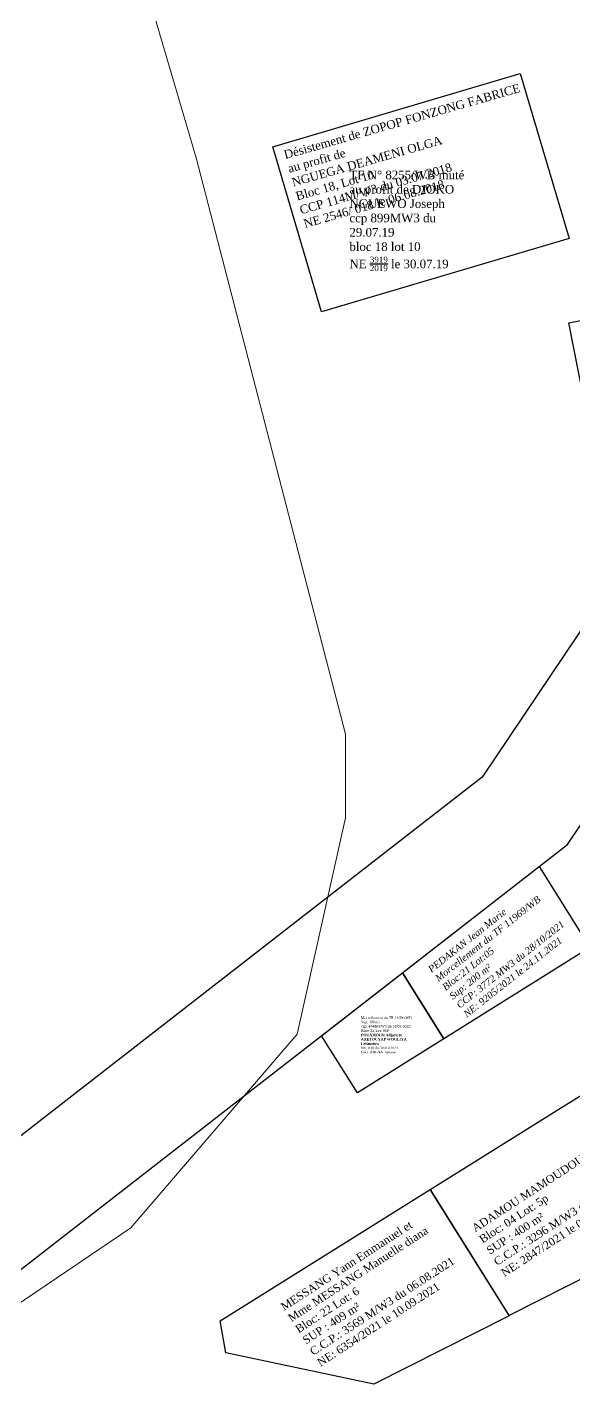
# Model space of a CAD drawing. Header units: millimetres. Extents: x 587399 to 927168, y 438565 to 1444955.
# Drawn here: x 591317.3 to 591380.8, y 444521.5 to 444679.9 of the extents above; entities that cross this region are included whole.
import ezdxf

# ---------------------------------------------------------------- set-up
doc = ezdxf.new("R2010")
doc.units = ezdxf.units.MM
doc.header["$LTSCALE"] = 2
for name, color, linetype, lineweight in [('Dossiers rejetés', 1, 'Continuous', 30), ('MAJ APRES LE 13.01.2023', 222, 'Continuous', 30), ('Roads_others', 24, 'Continuous', 9)]:
    doc.layers.add(name, color=color, linetype=linetype, lineweight=lineweight)
for name, color, linetype in [('end maj 26 02 2021', 7, 'Continuous'), ('MAJ JUIN 2021', 7, 'Continuous'), ('MAJ NOV 2021', 7, 'Continuous'), ('MAJ OCT 2021', 7, 'Continuous'), ('MAJ SEP 2021', 7, 'Continuous')]:
    doc.layers.add(name, color=color, linetype=linetype)
doc.styles.get("Standard").update_dxf_attribs({"font": 'arial.ttf'})
doc.styles.add('STYLE3', font='tt0012m_.ttf', dxfattribs={"height": 13})
doc.styles.add('Times 1.0', font='times.ttf', dxfattribs={"width": 0.99, "height": 1})

msp = doc.modelspace()

# ---------------------------------------------------------------- linework, layer by layer
at = {"flags": 128}
msp.add_lwpolyline([(591409.669, 444651.31), (591410.087, 444649.148), (591407.882, 444640.383), (591386.396, 444614.26), (591380.236, 444645.502)], close=True, dxfattribs=at)
msp.add_lwpolyline([(591409.669, 444651.31), (591410.087, 444649.148), (591407.882, 444640.383), (591386.396, 444614.26), (591380.236, 444645.502)], close=True, dxfattribs=at)
at = {"color": 5, "lineweight": 13, "flags": 128}
msp.add_lwpolyline([(591388.445, 444597.322), (591397.805, 444582.366), (591382.652, 444572.883), (591376.769, 444582.285), (591380.06, 444584.844)], close=True, dxfattribs=at)
msp.add_lwpolyline([(591388.445, 444597.322), (591397.805, 444582.366), (591382.652, 444572.883), (591376.769, 444582.285), (591380.06, 444584.844)], close=True, dxfattribs=at)
at = {"layer": 'Dossiers rejetés', "lineweight": 30, "flags": 128}
msp.add_lwpolyline([(591265.136, 445455.647), (591292.014, 445408.277), (591304.987, 445380.749), (591335.978, 445347.262), (591370.521, 445264.526), (591591.499, 445304.44), (591608.749, 445116.241), (591578.944, 444936.369), (591522.003, 444915.223), (591436.947, 444877.41), (591441.096, 444822.125), (591469.757, 444754.412), (591425.908, 444675.656), (591370.164, 444592.699), (591273.017, 444517.158), (591262.763, 444510.846), (591206.464, 444602.089), (591101.464, 444952.089), (591061.464, 445040.089), (590953.466, 445042.089), (590953.074, 445075.007), (590860.574, 445152.399), (590846.464, 445261.089), (591098.464, 445350.089)], close=True, dxfattribs=at)
at = {"layer": 'end maj 26 02 2021', "color": 6, "linetype": 'ByBlock', "lineweight": -3, "ltscale": 0.0014, "flags": 128}
msp.add_lwpolyline([(591281.22, 444508), (591380.06, 444584.856), (591436.93, 444669.494), (591483.876, 444752.657), (591453.438, 444823.58), (591449.939, 444870.203), (591528.271, 444905.027), (591590.351, 444928.084), (591620.988, 445113.034)], dxfattribs=at)
msp.add_lwpolyline([(591281.22, 444508), (591380.06, 444584.856), (591436.93, 444669.494), (591483.876, 444752.657), (591453.438, 444823.58), (591449.939, 444870.203), (591528.271, 444905.027), (591590.351, 444928.084), (591620.988, 445113.034)], dxfattribs=at)
msp.add_lwpolyline([(591281.22, 444508), (591380.06, 444584.856), (591436.93, 444669.494), (591483.876, 444752.657), (591453.438, 444823.58), (591449.939, 444870.203), (591528.271, 444905.027), (591590.351, 444928.084), (591620.988, 445113.034)], dxfattribs=at)
msp.add_lwpolyline([(591281.22, 444508), (591380.06, 444584.856), (591436.93, 444669.494), (591483.876, 444752.657), (591453.438, 444823.58), (591449.939, 444870.203), (591528.271, 444905.027), (591590.351, 444928.084), (591620.988, 445113.034)], dxfattribs=at)
at = {"layer": 'end maj 26 02 2021', "color": 150, "flags": 128}
msp.add_lwpolyline([(591374.576, 444674.505), (591380.256, 444655.324), (591351.495, 444646.808), (591345.815, 444665.989)], close=True, dxfattribs=at)
msp.add_lwpolyline([(591374.576, 444674.505), (591380.256, 444655.324), (591351.495, 444646.808), (591345.815, 444665.989)], close=True, dxfattribs=at)
at = {"layer": 'end maj 26 02 2021', "color": 3, "lineweight": -3, "flags": 128}
msp.add_lwpolyline([(591374.576, 444674.505), (591380.256, 444655.324), (591351.495, 444646.808), (591345.815, 444665.989)], close=True, dxfattribs=at)
msp.add_lwpolyline([(591374.576, 444674.505), (591380.256, 444655.324), (591351.495, 444646.808), (591345.815, 444665.989)], close=True, dxfattribs=at)
at = {"layer": 'MAJ APRES LE 13.01.2023', "color": 6, "lineweight": 30, "flags": 128}
msp.add_lwpolyline([(591360.892, 444569.942), (591365.692, 444562.272), (591355.652, 444555.992), (591351.492, 444562.632)], close=True, dxfattribs=at)
at = {"layer": 'MAJ JUIN 2021', "flags": 128}
msp.add_lwpolyline([(591382.68, 444556.35), (591392.892, 444540.032), (591373.282, 444530.102), (591364.107, 444544.762)], close=True, dxfattribs=at)
msp.add_lwpolyline([(591382.68, 444556.35), (591392.892, 444540.032), (591373.282, 444530.102), (591364.107, 444544.762)], close=True, dxfattribs=at)
at = {"layer": 'MAJ NOV 2021', "flags": 128}
msp.add_lwpolyline([(591376.769, 444582.284), (591382.652, 444572.883), (591365.698, 444562.273), (591360.898, 444569.944)], close=True, dxfattribs=at)
msp.add_lwpolyline([(591376.769, 444582.284), (591382.652, 444572.883), (591365.698, 444562.273), (591360.898, 444569.944)], close=True, dxfattribs=at)
at = {"layer": 'MAJ OCT 2021', "lineweight": -3, "flags": 128}
msp.add_lwpolyline([(591409.669, 444651.31), (591410.087, 444649.148), (591407.882, 444640.383), (591386.396, 444614.26), (591380.236, 444645.502)], close=True, dxfattribs=at)
msp.add_lwpolyline([(591409.669, 444651.31), (591410.087, 444649.148), (591407.882, 444640.383), (591386.396, 444614.26), (591380.236, 444645.502)], close=True, dxfattribs=at)
at = {"layer": 'MAJ SEP 2021', "color": 6, "lineweight": -3, "flags": 128}
msp.add_lwpolyline([(591364.121, 444544.735), (591373.295, 444530.075), (591357.545, 444522.097), (591340.363, 444525.764), (591339.712, 444529.46)], close=True, dxfattribs=at)
msp.add_lwpolyline([(591364.121, 444544.735), (591373.295, 444530.075), (591357.545, 444522.097), (591340.363, 444525.764), (591339.712, 444529.46)], close=True, dxfattribs=at)
at = {"layer": 'Roads_others'}
msp.add_lwpolyline([(591255.372, 444490.232), (591329.324, 444540.296), (591348.651, 444562.801), (591354.287, 444587.945), (591354.277, 444597.706), (591336.936, 444664.68), (591313.186, 444745.4)], dxfattribs=at)

# ---------------------------------------------------------------- texts
at = {"layer": 'end maj 26 02 2021', "color": 150, "linetype": 'ByBlock', "lineweight": -3, "ltscale": 0.0014, "insert": (591347.003, 444665.506), "char_height": 1, "width": 55.04114, "attachment_point": 1, "rotation": 15.95834, "style": 'Times 1.0'}
msp.add_mtext('{\\C1;Désistement de ZOPOP FONZONG FABRICE\\Pau profit de\\C256; \\PNGUEGA DEAMENI OLGA\\PBloc 18, Lot 10\\PCCP 114M/W3 du 03.07.2018\\PNE 2546/ 018 le 06.08.2018}', dxfattribs=at)
msp.add_mtext('{\\C1;Désistement de ZOPOP FONZONG FABRICE\\Pau profit de\\C256; \\PNGUEGA DEAMENI OLGA\\PBloc 18, Lot 10\\PCCP 114M/W3 du 03.07.2018\\PNE 2546/ 018 le 06.08.2018}', dxfattribs=at)
at = {"layer": 'end maj 26 02 2021', "color": 150, "linetype": 'ByBlock', "lineweight": -3, "ltscale": 0.0014, "insert": (591354.729, 444663.207), "char_height": 1, "width": 14.68763, "attachment_point": 1, "style": 'Times 1.0'}
msp.add_mtext('\\A1;{\\C1;TF N° 8255/WB muté au profit de DJOKO NGUEWO Joseph\\Pccp 899MW3 du 29.07.19\\Pbloc 18 lot 10\\PNE \\H0.7x;\\S3919/2019;\\H1.429x; le 30.07.19}', dxfattribs=at)
msp.add_mtext('\\A1;{\\C1;TF N° 8255/WB muté au profit de DJOKO NGUEWO Joseph\\Pccp 899MW3 du 29.07.19\\Pbloc 18 lot 10\\PNE \\H0.7x;\\S3919/2019;\\H1.429x; le 30.07.19}', dxfattribs=at)
at = {"layer": 'MAJ APRES LE 13.01.2023', "color": 6, "lineweight": 30, "insert": (591356.065, 444564.868), "char_height": 0.3, "width": 13.80407, "attachment_point": 1, "style": 'STYLE3'}
msp.add_mtext('{\\fDutch801 Rm BT|b0|i0|c0|p18;\\C1;Morcellement du TF 11696/WB\\C0; \\PSup: 100m²\\Pccp: 4948M/W3 du 16/01/2023\\PBloc: 21 Lot: 06P\\P\\fDutch801 Rm BT|b1|i0|c0|p18;POUAMOUN Adjara et \\PARETOUYAP WOULIYA \\PFatimatou\\fDutch801 Rm BT|b0|i0|c0|p18;.\\PNE: 830 du 30/01/2023\\P\\C1;Géo: ABENA Josiane}', dxfattribs=at)
at = {"layer": 'MAJ JUIN 2021', "char_height": 0.93056, "attachment_point": 1, "rotation": 33.06234}
for s, insert in [('{\\fTimes New Roman|b0|i0|c0|p18;ADAMOU MAMOUDOU\\PBloc: 04 Lot: 5p\\PSUP : 400 m²\\PC.C.P.: 3296 M/W3 du 13.04.2021\\PNE: \\C7;2847\\C256;/2021 le 08.06.2021  }', (591368.84, 444540.534)), ('{\\fTimes New Roman|b0|i0|c0|p18;ADAMOU MAMOUDOU\\PBloc: 04 Lot: 5p\\PSUP : 400 m²\\PC.C.P.: 3296 M/W3 du 13.04.2021\\PNE: \\C7;2847\\C256;/2021 le 08.06.2021  }', (591368.84, 444540.534)), ('{\\fTimes New Roman|b0|i0|c0|p18;MESSANG Yann Emmanuel et \\PMme MESSANG Manuelle diana \\PBloc: 22 Lot: 6\\PSUP : 409 m²\\PC.C.P.: 3569 M/W3 du 06.08.2021\\PNE: \\C7;6354\\C256;/2021 le 10.09.2021 }', (591346.625, 444531.395)), ('{\\fTimes New Roman|b0|i0|c0|p18;MESSANG Yann Emmanuel et \\PMme MESSANG Manuelle diana \\PBloc: 22 Lot: 6\\PSUP : 409 m²\\PC.C.P.: 3569 M/W3 du 06.08.2021\\PNE: \\C7;6354\\C256;/2021 le 10.09.2021 }', (591346.625, 444531.395))]:
    msp.add_mtext(s, dxfattribs=dict(at, insert=insert))
at = {"layer": 'MAJ NOV 2021', "insert": (591363.772, 444570.535), "char_height": 0.7945, "width": 15.21445, "attachment_point": 1, "rotation": 38.35563, "style": 'STYLE3'}
msp.add_mtext('\\A1;{\\fTimes New Roman|b0|i1|c0|p18;PEDAKAN Jean Marie\\P\\C1;Morcellement du TF 11969/WB\\C256;\\PBloc:21 Lot:05\\PSup: 200 m²\\PCCP: 3772 MW3 du 28/10/2021\\PNE: 9205/2021 le 24.11.2021}', dxfattribs=at)
msp.add_mtext('\\A1;{\\fTimes New Roman|b0|i1|c0|p18;PEDAKAN Jean Marie\\P\\C1;Morcellement du TF 11969/WB\\C256;\\PBloc:21 Lot:05\\PSup: 200 m²\\PCCP: 3772 MW3 du 28/10/2021\\PNE: 9205/2021 le 24.11.2021}', dxfattribs=at)

doc.saveas('drawing.dxf')
